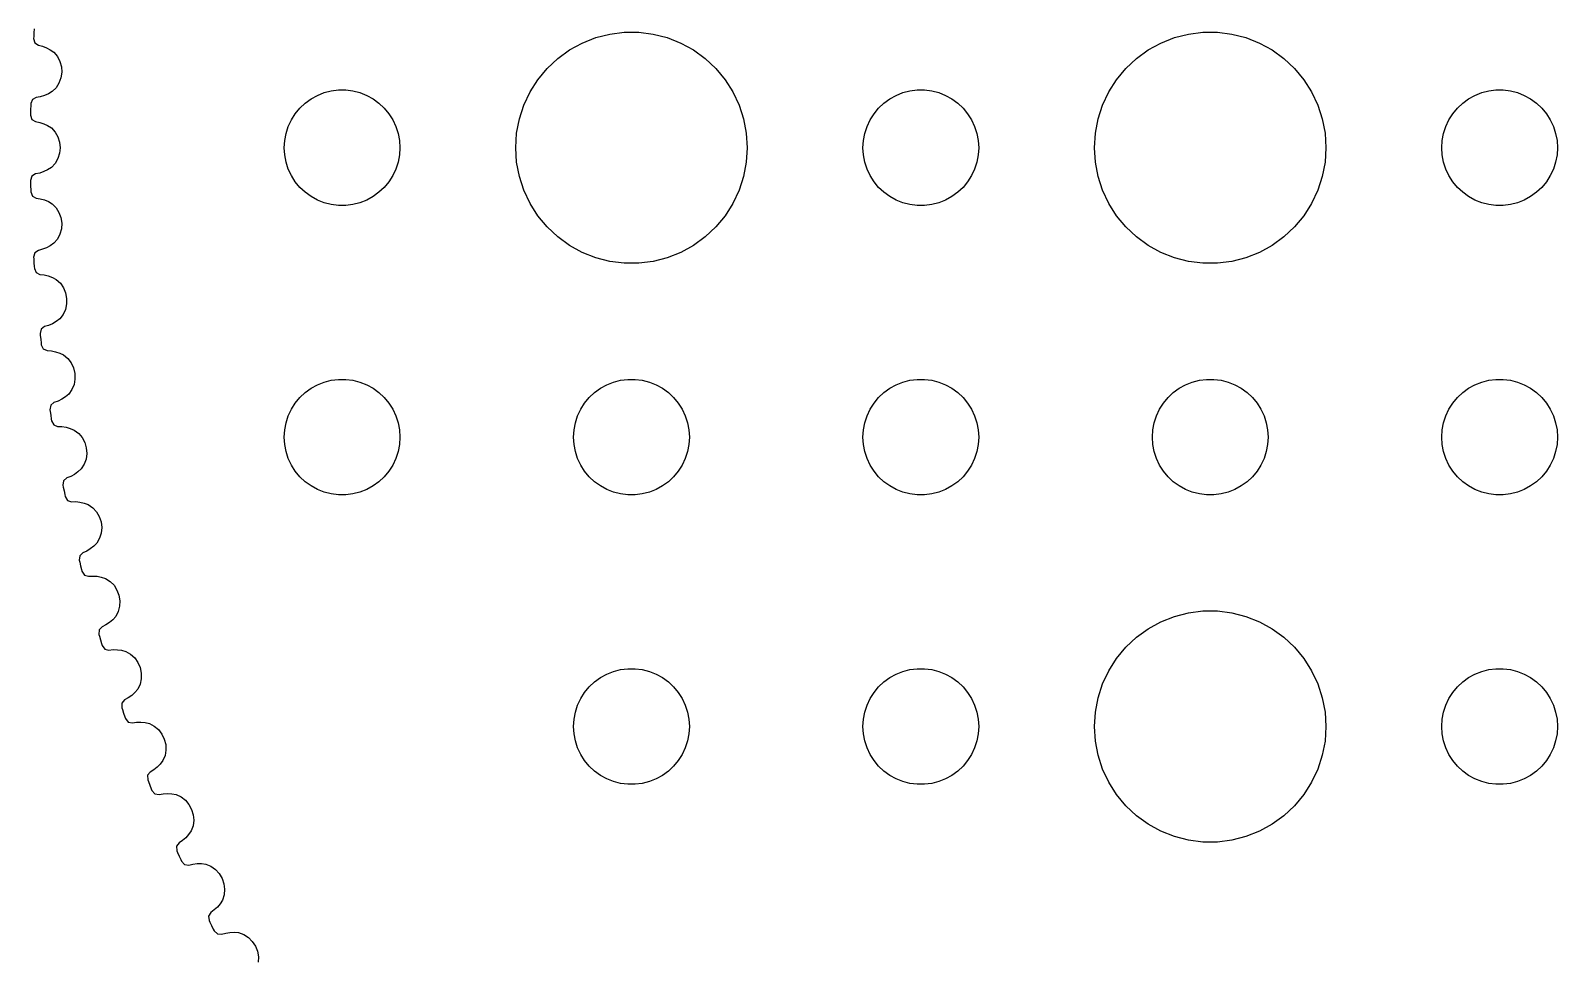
# Model space of a CAD drawing. Header units: metres. Extents: x -45.6 to 45.6, y 64.4 to 155.6.
# Drawn here: x -45.57 to -6, y 89.01 to 113.04 of the extents above; entities that cross this region are included whole.
import ezdxf

# ---------------------------------------------------------------- set-up
doc = ezdxf.new("R2010")
doc.units = ezdxf.units.M

msp = doc.modelspace()

# ---------------------------------------------------------------- linework, layer by layer
for p, q in [((-45.4914, 112.882), (-45.4944, 112.834)), ((-45.4944, 112.834), (-45.4621, 112.72)), ((-45.485, 112.981), (-45.4914, 112.882)), ((-45.4784, 113.08), (-45.485, 112.981)), ((-31.2773, 112.714), (-30.927, 112.853)), ((-30.927, 112.853), (-30.5621, 112.947)), ((-30.5621, 112.947), (-30.1884, 112.994)), ((-30.1884, 112.994), (-29.8116, 112.994)), ((-29.8116, 112.994), (-29.4379, 112.947)), ((-29.4379, 112.947), (-29.0729, 112.853)), ((-29.0729, 112.853), (-28.7227, 112.714)), ((-16.2773, 112.714), (-15.927, 112.853)), ((-15.927, 112.853), (-15.5621, 112.947)), ((-15.5621, 112.947), (-15.1884, 112.994)), ((-15.1884, 112.994), (-14.8116, 112.994)), ((-14.8116, 112.994), (-14.4379, 112.947)), ((-14.4379, 112.947), (-14.0729, 112.853)), ((-14.0729, 112.853), (-13.7227, 112.714)), ((-45.4621, 112.72), (-45.3714, 112.66)), ((-45.3714, 112.66), (-45.2646, 112.633)), ((-45.2646, 112.633), (-45.1616, 112.593)), ((-45.1616, 112.593), (-45.0631, 112.54)), ((-45.0631, 112.54), (-44.9698, 112.476)), ((-44.9698, 112.476), (-44.8773, 112.366)), ((-31.9123, 112.312), (-31.6075, 112.533)), ((-31.6075, 112.533), (-31.2773, 112.714)), ((-28.7227, 112.714), (-28.3925, 112.533)), ((-28.3925, 112.533), (-28.0877, 112.312)), ((-16.9123, 112.312), (-16.6075, 112.533)), ((-16.6075, 112.533), (-16.2773, 112.714)), ((-13.7227, 112.714), (-13.3925, 112.533)), ((-13.3925, 112.533), (-13.0877, 112.312)), ((-44.8773, 112.366), (-44.8125, 112.238)), ((-44.8125, 112.238), (-44.7758, 112.099)), ((-44.7758, 112.099), (-44.7676, 111.955)), ((-32.427, 111.763), (-32.1869, 112.054)), ((-32.1869, 112.054), (-31.9123, 112.312)), ((-28.0877, 112.312), (-27.8131, 112.054)), ((-27.8131, 112.054), (-27.5729, 111.763)), ((-17.427, 111.763), (-17.1869, 112.054)), ((-17.1869, 112.054), (-16.9123, 112.312)), ((-13.0877, 112.312), (-12.8131, 112.054)), ((-12.8131, 112.054), (-12.5729, 111.763)), ((-44.8371, 111.676), (-44.9128, 111.554)), ((-44.7883, 111.811), (-44.8371, 111.676)), ((-44.7676, 111.955), (-44.7883, 111.811)), ((-32.6289, 111.445), (-32.427, 111.763)), ((-27.5729, 111.763), (-27.3711, 111.445)), ((-17.6289, 111.445), (-17.427, 111.763)), ((-12.5729, 111.763), (-12.3711, 111.445)), ((-45.5262, 111.252), (-45.5683, 111.142)), ((-45.4306, 111.305), (-45.5262, 111.252)), ((-45.3218, 111.322), (-45.4306, 111.305)), ((-45.2157, 111.353), (-45.3218, 111.322)), ((-45.113, 111.397), (-45.2157, 111.353)), ((-45.0145, 111.453), (-45.113, 111.397)), ((-44.9128, 111.554), (-45.0145, 111.453)), ((-38.4561, 111.156), (-38.3037, 111.266)), ((-38.3037, 111.266), (-38.1387, 111.357)), ((-38.1387, 111.357), (-37.9635, 111.427)), ((-37.9635, 111.427), (-37.7811, 111.473)), ((-37.7811, 111.473), (-37.5942, 111.497)), ((-37.5942, 111.497), (-37.4058, 111.497)), ((-37.4058, 111.497), (-37.2189, 111.473)), ((-37.2189, 111.473), (-37.0365, 111.427)), ((-37.0365, 111.427), (-36.8613, 111.357)), ((-36.8613, 111.357), (-36.6963, 111.266)), ((-36.6963, 111.266), (-36.5439, 111.156)), ((-32.7893, 111.104), (-32.6289, 111.445)), ((-27.3711, 111.445), (-27.2107, 111.104)), ((-23.4561, 111.156), (-23.3037, 111.266)), ((-23.3037, 111.266), (-23.1387, 111.357)), ((-23.1387, 111.357), (-22.9635, 111.427)), ((-22.9635, 111.427), (-22.7811, 111.473)), ((-22.7811, 111.473), (-22.5942, 111.497)), ((-22.5942, 111.497), (-22.4058, 111.497)), ((-22.4058, 111.497), (-22.2189, 111.473)), ((-22.2189, 111.473), (-22.0365, 111.427)), ((-22.0365, 111.427), (-21.8613, 111.357)), ((-21.8613, 111.357), (-21.6963, 111.266)), ((-21.6963, 111.266), (-21.5439, 111.156)), ((-17.7893, 111.104), (-17.6289, 111.445)), ((-12.3711, 111.445), (-12.2107, 111.104)), ((-8.45613, 111.156), (-8.30373, 111.266)), ((-8.30373, 111.266), (-8.13866, 111.357)), ((-8.13866, 111.357), (-7.96352, 111.427)), ((-7.96352, 111.427), (-7.78107, 111.473)), ((-7.78107, 111.473), (-7.59418, 111.497)), ((-7.59418, 111.497), (-7.40581, 111.497)), ((-7.40581, 111.497), (-7.21892, 111.473)), ((-7.21892, 111.473), (-7.03647, 111.427)), ((-7.03647, 111.427), (-6.86133, 111.357)), ((-6.86133, 111.357), (-6.69626, 111.266)), ((-6.69626, 111.266), (-6.54385, 111.156)), ((-45.5738, 110.895), (-45.5747, 110.847)), ((-45.5747, 110.847), (-45.5375, 110.735)), ((-45.5718, 110.994), (-45.5738, 110.895)), ((-45.5695, 111.094), (-45.5718, 110.994)), ((-45.5683, 111.142), (-45.5695, 111.094)), ((-38.8145, 110.723), (-38.7135, 110.882)), ((-38.7135, 110.882), (-38.5934, 111.027)), ((-38.5934, 111.027), (-38.4561, 111.156)), ((-36.5439, 111.156), (-36.4065, 111.027)), ((-36.4065, 111.027), (-36.2865, 110.882)), ((-36.2865, 110.882), (-36.1855, 110.723)), ((-32.9057, 110.746), (-32.7893, 111.104)), ((-27.2107, 111.104), (-27.0942, 110.746)), ((-23.8145, 110.723), (-23.7135, 110.882)), ((-23.7135, 110.882), (-23.5934, 111.027)), ((-23.5934, 111.027), (-23.4561, 111.156)), ((-21.5439, 111.156), (-21.4065, 111.027)), ((-21.4065, 111.027), (-21.2865, 110.882)), ((-21.2865, 110.882), (-21.1855, 110.723)), ((-17.9057, 110.746), (-17.7893, 111.104)), ((-12.2107, 111.104), (-12.0942, 110.746)), ((-8.81445, 110.723), (-8.71352, 110.882)), ((-8.71352, 110.882), (-8.59344, 111.027)), ((-8.59344, 111.027), (-8.45613, 111.156)), ((-6.54385, 111.156), (-6.40654, 111.027)), ((-6.40654, 111.027), (-6.28647, 110.882)), ((-6.28647, 110.882), (-6.18553, 110.723)), ((-45.5375, 110.735), (-45.4442, 110.678)), ((-45.4442, 110.678), (-45.3363, 110.656)), ((-45.3363, 110.656), (-45.2317, 110.621)), ((-45.2317, 110.621), (-45.131, 110.572)), ((-45.131, 110.572), (-45.035, 110.512)), ((-45.035, 110.512), (-44.9378, 110.406)), ((-38.9529, 110.373), (-38.8947, 110.552)), ((-38.8947, 110.552), (-38.8145, 110.723)), ((-36.1855, 110.723), (-36.1053, 110.552)), ((-36.1053, 110.552), (-36.0471, 110.373)), ((-32.9763, 110.376), (-32.9057, 110.746)), ((-27.0942, 110.746), (-27.0237, 110.376)), ((-23.9529, 110.373), (-23.8947, 110.552)), ((-23.8947, 110.552), (-23.8145, 110.723)), ((-21.1855, 110.723), (-21.1053, 110.552)), ((-21.1053, 110.552), (-21.0471, 110.373)), ((-17.9763, 110.376), (-17.9057, 110.746)), ((-12.0942, 110.746), (-12.0237, 110.376)), ((-8.95287, 110.373), (-8.89465, 110.552)), ((-8.89465, 110.552), (-8.81445, 110.723)), ((-6.18553, 110.723), (-6.10533, 110.552)), ((-6.10533, 110.552), (-6.04712, 110.373)), ((-44.9378, 110.406), (-44.8675, 110.282)), ((-44.8675, 110.282), (-44.8247, 110.144)), ((-44.8247, 110.144), (-44.8103, 110)), ((-39, 110), (-38.9882, 110.188)), ((-38.9882, 110.188), (-38.9529, 110.373)), ((-36.0471, 110.373), (-36.0118, 110.188)), ((-36.0118, 110.188), (-36, 110)), ((-33, 110), (-32.9763, 110.376)), ((-27.0237, 110.376), (-27, 110)), ((-24, 110), (-23.9882, 110.188)), ((-23.9882, 110.188), (-23.9529, 110.373)), ((-21.0471, 110.373), (-21.0118, 110.188)), ((-21.0118, 110.188), (-21, 110)), ((-18, 110), (-17.9763, 110.376)), ((-12.0237, 110.376), (-12, 110)), ((-9, 110), (-8.98816, 110.188)), ((-8.98816, 110.188), (-8.95287, 110.373)), ((-6.04712, 110.373), (-6.01183, 110.188)), ((-6.01183, 110.188), (-6, 110)), ((-44.8675, 109.718), (-44.9378, 109.594)), ((-44.8247, 109.856), (-44.8675, 109.718)), ((-44.8103, 110), (-44.8247, 109.856)), ((-38.9882, 109.812), (-39, 110)), ((-38.9529, 109.627), (-38.9882, 109.812)), ((-38.8947, 109.448), (-38.9529, 109.627)), ((-36.0471, 109.627), (-36.1053, 109.448)), ((-36.0118, 109.812), (-36.0471, 109.627)), ((-36, 110), (-36.0118, 109.812)), ((-32.9763, 109.624), (-33, 110)), ((-32.9057, 109.254), (-32.9763, 109.624)), ((-27.0237, 109.624), (-27.0942, 109.254)), ((-27, 110), (-27.0237, 109.624)), ((-23.9882, 109.812), (-24, 110)), ((-23.9529, 109.627), (-23.9882, 109.812)), ((-23.8947, 109.448), (-23.9529, 109.627)), ((-21.0471, 109.627), (-21.1053, 109.448)), ((-21.0118, 109.812), (-21.0471, 109.627)), ((-21, 110), (-21.0118, 109.812)), ((-17.9763, 109.624), (-18, 110)), ((-17.9057, 109.254), (-17.9763, 109.624)), ((-12.0237, 109.624), (-12.0942, 109.254)), ((-12, 110), (-12.0237, 109.624)), ((-8.98816, 109.812), (-9, 110)), ((-8.95287, 109.627), (-8.98816, 109.812)), ((-8.89465, 109.448), (-8.95287, 109.627)), ((-6.04712, 109.627), (-6.10533, 109.448)), ((-6.01183, 109.812), (-6.04712, 109.627)), ((-6, 110), (-6.01183, 109.812)), ((-45.5375, 109.265), (-45.5747, 109.153)), ((-45.4442, 109.322), (-45.5375, 109.265)), ((-45.3363, 109.344), (-45.4442, 109.322)), ((-45.2317, 109.38), (-45.3363, 109.344)), ((-45.131, 109.428), (-45.2317, 109.38)), ((-45.035, 109.488), (-45.131, 109.428)), ((-44.9378, 109.594), (-45.035, 109.488)), ((-38.8145, 109.277), (-38.8947, 109.448)), ((-38.7135, 109.118), (-38.8145, 109.277)), ((-36.1855, 109.277), (-36.2865, 109.118)), ((-36.1053, 109.448), (-36.1855, 109.277)), ((-32.7893, 108.896), (-32.9057, 109.254)), ((-27.0942, 109.254), (-27.2107, 108.896)), ((-23.8145, 109.277), (-23.8947, 109.448)), ((-23.7135, 109.118), (-23.8145, 109.277)), ((-21.1855, 109.277), (-21.2865, 109.118)), ((-21.1053, 109.448), (-21.1855, 109.277)), ((-17.7893, 108.896), (-17.9057, 109.254)), ((-12.0942, 109.254), (-12.2107, 108.896)), ((-8.81445, 109.277), (-8.89465, 109.448)), ((-8.71352, 109.118), (-8.81445, 109.277)), ((-6.18553, 109.277), (-6.28647, 109.118)), ((-6.10533, 109.448), (-6.18553, 109.277)), ((-45.5747, 109.153), (-45.5738, 109.105)), ((-45.5738, 109.105), (-45.5718, 109.006)), ((-45.5718, 109.006), (-45.5695, 108.906)), ((-45.5695, 108.906), (-45.5683, 108.858)), ((-45.5683, 108.858), (-45.5262, 108.748)), ((-38.5934, 108.973), (-38.7135, 109.118)), ((-38.4561, 108.844), (-38.5934, 108.973)), ((-38.3037, 108.734), (-38.4561, 108.844)), ((-36.5439, 108.844), (-36.6963, 108.734)), ((-36.4065, 108.973), (-36.5439, 108.844)), ((-36.2865, 109.118), (-36.4065, 108.973)), ((-32.6289, 108.555), (-32.7893, 108.896)), ((-27.2107, 108.896), (-27.3711, 108.555)), ((-23.5934, 108.973), (-23.7135, 109.118)), ((-23.4561, 108.844), (-23.5934, 108.973)), ((-23.3037, 108.734), (-23.4561, 108.844)), ((-21.5439, 108.844), (-21.6963, 108.734)), ((-21.4065, 108.973), (-21.5439, 108.844)), ((-21.2865, 109.118), (-21.4065, 108.973)), ((-17.6289, 108.555), (-17.7893, 108.896)), ((-12.2107, 108.896), (-12.3711, 108.555)), ((-8.59344, 108.973), (-8.71352, 109.118)), ((-8.45613, 108.844), (-8.59344, 108.973)), ((-8.30373, 108.734), (-8.45613, 108.844)), ((-6.54385, 108.844), (-6.69626, 108.734)), ((-6.40654, 108.973), (-6.54385, 108.844)), ((-6.28647, 109.118), (-6.40654, 108.973)), ((-45.5262, 108.748), (-45.4306, 108.695)), ((-45.4306, 108.695), (-45.3218, 108.678)), ((-45.3218, 108.678), (-45.2157, 108.647)), ((-45.2157, 108.647), (-45.113, 108.603)), ((-45.113, 108.603), (-45.0145, 108.547)), ((-45.0145, 108.547), (-44.9128, 108.446)), ((-44.9128, 108.446), (-44.8371, 108.324)), ((-38.1387, 108.643), (-38.3037, 108.734)), ((-37.9635, 108.573), (-38.1387, 108.643)), ((-37.7811, 108.527), (-37.9635, 108.573)), ((-37.5942, 108.503), (-37.7811, 108.527)), ((-37.4058, 108.503), (-37.5942, 108.503)), ((-37.2189, 108.527), (-37.4058, 108.503)), ((-37.0365, 108.573), (-37.2189, 108.527)), ((-36.8613, 108.643), (-37.0365, 108.573)), ((-36.6963, 108.734), (-36.8613, 108.643)), ((-32.427, 108.237), (-32.6289, 108.555)), ((-27.3711, 108.555), (-27.5729, 108.237)), ((-23.1387, 108.643), (-23.3037, 108.734)), ((-22.9635, 108.573), (-23.1387, 108.643)), ((-22.7811, 108.527), (-22.9635, 108.573)), ((-22.5942, 108.503), (-22.7811, 108.527)), ((-22.4058, 108.503), (-22.5942, 108.503)), ((-22.2189, 108.527), (-22.4058, 108.503)), ((-22.0365, 108.573), (-22.2189, 108.527)), ((-21.8613, 108.643), (-22.0365, 108.573)), ((-21.6963, 108.734), (-21.8613, 108.643)), ((-17.427, 108.237), (-17.6289, 108.555)), ((-12.3711, 108.555), (-12.5729, 108.237)), ((-8.13866, 108.643), (-8.30373, 108.734)), ((-7.96352, 108.573), (-8.13866, 108.643)), ((-7.78107, 108.527), (-7.96352, 108.573)), ((-7.59418, 108.503), (-7.78107, 108.527)), ((-7.40581, 108.503), (-7.59418, 108.503)), ((-7.21892, 108.527), (-7.40581, 108.503)), ((-7.03647, 108.573), (-7.21892, 108.527)), ((-6.86133, 108.643), (-7.03647, 108.573)), ((-6.69626, 108.734), (-6.86133, 108.643)), ((-44.8371, 108.324), (-44.7883, 108.189)), ((-44.7883, 108.189), (-44.7676, 108.045)), ((-44.7676, 108.045), (-44.7758, 107.901)), ((-32.1869, 107.946), (-32.427, 108.237)), ((-27.5729, 108.237), (-27.8131, 107.946)), ((-17.1869, 107.946), (-17.427, 108.237)), ((-12.5729, 108.237), (-12.8131, 107.946)), ((-44.8125, 107.762), (-44.8773, 107.634)), ((-44.7758, 107.901), (-44.8125, 107.762)), ((-31.9123, 107.688), (-32.1869, 107.946)), ((-31.6075, 107.467), (-31.9123, 107.688)), ((-28.0877, 107.688), (-28.3925, 107.467)), ((-27.8131, 107.946), (-28.0877, 107.688)), ((-16.9123, 107.688), (-17.1869, 107.946)), ((-16.6075, 107.467), (-16.9123, 107.688)), ((-13.0877, 107.688), (-13.3925, 107.467)), ((-12.8131, 107.946), (-13.0877, 107.688)), ((-45.4621, 107.28), (-45.4944, 107.166)), ((-45.3714, 107.34), (-45.4621, 107.28)), ((-45.2646, 107.367), (-45.3714, 107.34)), ((-45.1616, 107.407), (-45.2646, 107.367)), ((-45.0631, 107.46), (-45.1616, 107.407)), ((-44.9698, 107.524), (-45.0631, 107.46)), ((-44.8773, 107.634), (-44.9698, 107.524)), ((-31.2773, 107.286), (-31.6075, 107.467)), ((-30.927, 107.147), (-31.2773, 107.286)), ((-28.7227, 107.286), (-29.0729, 107.147)), ((-28.3925, 107.467), (-28.7227, 107.286)), ((-16.2773, 107.286), (-16.6075, 107.467)), ((-15.927, 107.147), (-16.2773, 107.286)), ((-13.7227, 107.286), (-14.0729, 107.147)), ((-13.3925, 107.467), (-13.7227, 107.286)), ((-45.4944, 107.166), (-45.4914, 107.118)), ((-45.4914, 107.118), (-45.485, 107.019)), ((-45.485, 107.019), (-45.4784, 106.92)), ((-45.4784, 106.92), (-45.4751, 106.872)), ((-45.4751, 106.872), (-45.4283, 106.763)), ((-30.5621, 107.053), (-30.927, 107.147)), ((-30.1884, 107.006), (-30.5621, 107.053)), ((-29.8116, 107.006), (-30.1884, 107.006)), ((-29.4379, 107.053), (-29.8116, 107.006)), ((-29.0729, 107.147), (-29.4379, 107.053)), ((-15.5621, 107.053), (-15.927, 107.147)), ((-15.1884, 107.006), (-15.5621, 107.053)), ((-14.8116, 107.006), (-15.1884, 107.006)), ((-14.4379, 107.053), (-14.8116, 107.006)), ((-14.0729, 107.147), (-14.4379, 107.053)), ((-45.4283, 106.763), (-45.3304, 106.715)), ((-45.3304, 106.715), (-45.221, 106.702)), ((-45.221, 106.702), (-45.1136, 106.676)), ((-45.1136, 106.676), (-45.0091, 106.637)), ((-45.0091, 106.637), (-44.9082, 106.585)), ((-44.9082, 106.585), (-44.8022, 106.488)), ((-44.8022, 106.488), (-44.7213, 106.37)), ((-44.7213, 106.37), (-44.6667, 106.237)), ((-44.6667, 106.237), (-44.6398, 106.095)), ((-44.6398, 106.095), (-44.6416, 105.95)), ((-44.7314, 105.679), (-44.819, 105.565)), ((-44.6722, 105.809), (-44.7314, 105.679)), ((-44.6416, 105.95), (-44.6722, 105.809)), ((-45.3002, 105.299), (-45.3275, 105.184)), ((-45.2122, 105.363), (-45.3002, 105.299)), ((-45.1066, 105.395), (-45.2122, 105.363)), ((-45.0055, 105.44), (-45.1066, 105.395)), ((-44.9094, 105.497), (-45.0055, 105.44)), ((-44.819, 105.565), (-44.9094, 105.497)), ((-45.3275, 105.184), (-45.3224, 105.136)), ((-45.3224, 105.136), (-45.3117, 105.038)), ((-45.3117, 105.038), (-45.3008, 104.939)), ((-45.3008, 104.939), (-45.2954, 104.891)), ((-45.2954, 104.891), (-45.2439, 104.785)), ((-45.2439, 104.785), (-45.144, 104.741)), ((-45.144, 104.741), (-45.0341, 104.733)), ((-45.0341, 104.733), (-44.9257, 104.711)), ((-44.9257, 104.711), (-44.8196, 104.677)), ((-44.8196, 104.677), (-44.7166, 104.629)), ((-44.7166, 104.629), (-44.6064, 104.537)), ((-44.6064, 104.537), (-44.5204, 104.423)), ((-44.5204, 104.423), (-44.4601, 104.292)), ((-44.4601, 104.292), (-44.4269, 104.151)), ((-44.4269, 104.151), (-44.4224, 104.006)), ((-44.5004, 103.732), (-44.5829, 103.614)), ((-44.4469, 103.864), (-44.5004, 103.732)), ((-44.4224, 104.006), (-44.4469, 103.864)), ((-38.4561, 103.656), (-38.3037, 103.766)), ((-38.3037, 103.766), (-38.1387, 103.857)), ((-38.1387, 103.857), (-37.9635, 103.927)), ((-37.9635, 103.927), (-37.7811, 103.973)), ((-37.7811, 103.973), (-37.5942, 103.997)), ((-37.5942, 103.997), (-37.4058, 103.997)), ((-37.4058, 103.997), (-37.2189, 103.973)), ((-37.2189, 103.973), (-37.0365, 103.927)), ((-37.0365, 103.927), (-36.8613, 103.857)), ((-36.8613, 103.857), (-36.6963, 103.766)), ((-36.6963, 103.766), (-36.5439, 103.656)), ((-30.9561, 103.656), (-30.8037, 103.766)), ((-30.8037, 103.766), (-30.6387, 103.857)), ((-30.6387, 103.857), (-30.4635, 103.927)), ((-30.4635, 103.927), (-30.2811, 103.973)), ((-30.2811, 103.973), (-30.0942, 103.997)), ((-30.0942, 103.997), (-29.9058, 103.997)), ((-29.9058, 103.997), (-29.7189, 103.973)), ((-29.7189, 103.973), (-29.5365, 103.927)), ((-29.5365, 103.927), (-29.3613, 103.857)), ((-29.3613, 103.857), (-29.1963, 103.766)), ((-29.1963, 103.766), (-29.0439, 103.656)), ((-23.4561, 103.656), (-23.3037, 103.766)), ((-23.3037, 103.766), (-23.1387, 103.857)), ((-23.1387, 103.857), (-22.9635, 103.927)), ((-22.9635, 103.927), (-22.7811, 103.973)), ((-22.7811, 103.973), (-22.5942, 103.997)), ((-22.5942, 103.997), (-22.4058, 103.997)), ((-22.4058, 103.997), (-22.2189, 103.973)), ((-22.2189, 103.973), (-22.0365, 103.927)), ((-22.0365, 103.927), (-21.8613, 103.857)), ((-21.8613, 103.857), (-21.6963, 103.766)), ((-21.6963, 103.766), (-21.5439, 103.656)), ((-15.9561, 103.656), (-15.8037, 103.766)), ((-15.8037, 103.766), (-15.6387, 103.857)), ((-15.6387, 103.857), (-15.4635, 103.927)), ((-15.4635, 103.927), (-15.2811, 103.973)), ((-15.2811, 103.973), (-15.0942, 103.997)), ((-15.0942, 103.997), (-14.9058, 103.997)), ((-14.9058, 103.997), (-14.7189, 103.973)), ((-14.7189, 103.973), (-14.5365, 103.927)), ((-14.5365, 103.927), (-14.3613, 103.857)), ((-14.3613, 103.857), (-14.1963, 103.766)), ((-14.1963, 103.766), (-14.0439, 103.656)), ((-8.45613, 103.656), (-8.30373, 103.766)), ((-8.30373, 103.766), (-8.13866, 103.857)), ((-8.13866, 103.857), (-7.96352, 103.927)), ((-7.96352, 103.927), (-7.78107, 103.973)), ((-7.78107, 103.973), (-7.59418, 103.997)), ((-7.59418, 103.997), (-7.40581, 103.997)), ((-7.40581, 103.997), (-7.21892, 103.973)), ((-7.21892, 103.973), (-7.03647, 103.927)), ((-7.03647, 103.927), (-6.86133, 103.857)), ((-6.86133, 103.857), (-6.69626, 103.766)), ((-6.69626, 103.766), (-6.54385, 103.656)), ((-45.0521, 103.328), (-45.0742, 103.211)), ((-44.9669, 103.396), (-45.0521, 103.328)), ((-44.8628, 103.432), (-44.9669, 103.396)), ((-44.7637, 103.481), (-44.8628, 103.432)), ((-44.6702, 103.542), (-44.7637, 103.481)), ((-44.5829, 103.614), (-44.6702, 103.542)), ((-38.8145, 103.223), (-38.7135, 103.382)), ((-38.7135, 103.382), (-38.5934, 103.527)), ((-38.5934, 103.527), (-38.4561, 103.656)), ((-36.5439, 103.656), (-36.4065, 103.527)), ((-36.4065, 103.527), (-36.2865, 103.382)), ((-36.2865, 103.382), (-36.1855, 103.223)), ((-31.3145, 103.223), (-31.2135, 103.382)), ((-31.2135, 103.382), (-31.0934, 103.527)), ((-31.0934, 103.527), (-30.9561, 103.656)), ((-29.0439, 103.656), (-28.9065, 103.527)), ((-28.9065, 103.527), (-28.7865, 103.382)), ((-28.7865, 103.382), (-28.6855, 103.223)), ((-23.8145, 103.223), (-23.7135, 103.382)), ((-23.7135, 103.382), (-23.5934, 103.527)), ((-23.5934, 103.527), (-23.4561, 103.656)), ((-21.5439, 103.656), (-21.4065, 103.527)), ((-21.4065, 103.527), (-21.2865, 103.382)), ((-21.2865, 103.382), (-21.1855, 103.223)), ((-16.3145, 103.223), (-16.2135, 103.382)), ((-16.2135, 103.382), (-16.0934, 103.527)), ((-16.0934, 103.527), (-15.9561, 103.656)), ((-14.0439, 103.656), (-13.9065, 103.527)), ((-13.9065, 103.527), (-13.7865, 103.382)), ((-13.7865, 103.382), (-13.6855, 103.223)), ((-8.81445, 103.223), (-8.71352, 103.382)), ((-8.71352, 103.382), (-8.59344, 103.527)), ((-8.59344, 103.527), (-8.45613, 103.656)), ((-6.54385, 103.656), (-6.40654, 103.527)), ((-6.40654, 103.527), (-6.28647, 103.382)), ((-6.28647, 103.382), (-6.18553, 103.223)), ((-45.0742, 103.211), (-45.0671, 103.164)), ((-45.0671, 103.164), (-45.0521, 103.066)), ((-45.0521, 103.066), (-45.0369, 102.968)), ((-45.0369, 102.968), (-45.0294, 102.92)), ((-45.0294, 102.92), (-44.9733, 102.816)), ((-38.9529, 102.873), (-38.8947, 103.052)), ((-38.8947, 103.052), (-38.8145, 103.223)), ((-36.1855, 103.223), (-36.1053, 103.052)), ((-36.1053, 103.052), (-36.0471, 102.873)), ((-31.4529, 102.873), (-31.3947, 103.052)), ((-31.3947, 103.052), (-31.3145, 103.223)), ((-28.6855, 103.223), (-28.6053, 103.052)), ((-28.6053, 103.052), (-28.5471, 102.873)), ((-23.9529, 102.873), (-23.8947, 103.052)), ((-23.8947, 103.052), (-23.8145, 103.223)), ((-21.1855, 103.223), (-21.1053, 103.052)), ((-21.1053, 103.052), (-21.0471, 102.873)), ((-16.4529, 102.873), (-16.3947, 103.052)), ((-16.3947, 103.052), (-16.3145, 103.223)), ((-13.6855, 103.223), (-13.6053, 103.052)), ((-13.6053, 103.052), (-13.5471, 102.873)), ((-8.95287, 102.873), (-8.89465, 103.052)), ((-8.89465, 103.052), (-8.81445, 103.223)), ((-6.18553, 103.223), (-6.10533, 103.052)), ((-6.10533, 103.052), (-6.04712, 102.873)), ((-44.9733, 102.816), (-44.8716, 102.777)), ((-44.8716, 102.777), (-44.7615, 102.774)), ((-44.7615, 102.774), (-44.6523, 102.757)), ((-44.6523, 102.757), (-44.5447, 102.727)), ((-44.5447, 102.727), (-44.4397, 102.684)), ((-44.4397, 102.684), (-44.3257, 102.597)), ((-44.3257, 102.597), (-44.2347, 102.486)), ((-39, 102.5), (-38.9882, 102.688)), ((-38.9882, 102.312), (-39, 102.5)), ((-38.9882, 102.688), (-38.9529, 102.873)), ((-36.0471, 102.873), (-36.0118, 102.688)), ((-36.0118, 102.688), (-36, 102.5)), ((-36, 102.5), (-36.0118, 102.312)), ((-31.5, 102.5), (-31.4882, 102.688)), ((-31.4882, 102.312), (-31.5, 102.5)), ((-31.4882, 102.688), (-31.4529, 102.873)), ((-28.5471, 102.873), (-28.5118, 102.688)), ((-28.5118, 102.688), (-28.5, 102.5)), ((-28.5, 102.5), (-28.5118, 102.312)), ((-24, 102.5), (-23.9882, 102.688)), ((-23.9882, 102.312), (-24, 102.5)), ((-23.9882, 102.688), (-23.9529, 102.873)), ((-21.0471, 102.873), (-21.0118, 102.688)), ((-21.0118, 102.688), (-21, 102.5)), ((-21, 102.5), (-21.0118, 102.312)), ((-16.5, 102.5), (-16.4882, 102.688)), ((-16.4882, 102.312), (-16.5, 102.5)), ((-16.4882, 102.688), (-16.4529, 102.873)), ((-13.5471, 102.873), (-13.5118, 102.688)), ((-13.5118, 102.688), (-13.5, 102.5)), ((-13.5, 102.5), (-13.5118, 102.312)), ((-9, 102.5), (-8.98816, 102.688)), ((-8.98816, 102.312), (-9, 102.5)), ((-8.98816, 102.688), (-8.95287, 102.873)), ((-6.04712, 102.873), (-6.01183, 102.688)), ((-6.01183, 102.688), (-6, 102.5)), ((-6, 102.5), (-6.01183, 102.312)), ((-44.2347, 102.486), (-44.1688, 102.358)), ((-44.1688, 102.358), (-44.1295, 102.219)), ((-44.1295, 102.219), (-44.1187, 102.074)), ((-38.9529, 102.127), (-38.9882, 102.312)), ((-38.8947, 101.948), (-38.9529, 102.127)), ((-36.0471, 102.127), (-36.1053, 101.948)), ((-36.0118, 102.312), (-36.0471, 102.127)), ((-31.4529, 102.127), (-31.4882, 102.312)), ((-31.3947, 101.948), (-31.4529, 102.127)), ((-28.5471, 102.127), (-28.6053, 101.948)), ((-28.5118, 102.312), (-28.5471, 102.127)), ((-23.9529, 102.127), (-23.9882, 102.312)), ((-23.8947, 101.948), (-23.9529, 102.127)), ((-21.0471, 102.127), (-21.1053, 101.948)), ((-21.0118, 102.312), (-21.0471, 102.127)), ((-16.4529, 102.127), (-16.4882, 102.312)), ((-16.3947, 101.948), (-16.4529, 102.127)), ((-13.5471, 102.127), (-13.6053, 101.948)), ((-13.5118, 102.312), (-13.5471, 102.127)), ((-8.95287, 102.127), (-8.98816, 102.312)), ((-8.89465, 101.948), (-8.95287, 102.127)), ((-6.04712, 102.127), (-6.10533, 101.948)), ((-6.01183, 102.312), (-6.04712, 102.127)), ((-44.1846, 101.797), (-44.2619, 101.676)), ((-44.1369, 101.931), (-44.1846, 101.797)), ((-44.1187, 102.074), (-44.1369, 101.931)), ((-38.8145, 101.777), (-38.8947, 101.948)), ((-38.7135, 101.618), (-38.8145, 101.777)), ((-36.1855, 101.777), (-36.2865, 101.618)), ((-36.1053, 101.948), (-36.1855, 101.777)), ((-31.3145, 101.777), (-31.3947, 101.948)), ((-31.2135, 101.618), (-31.3145, 101.777)), ((-28.6855, 101.777), (-28.7865, 101.618)), ((-28.6053, 101.948), (-28.6855, 101.777)), ((-23.8145, 101.777), (-23.8947, 101.948)), ((-23.7135, 101.618), (-23.8145, 101.777)), ((-21.1855, 101.777), (-21.2865, 101.618)), ((-21.1053, 101.948), (-21.1855, 101.777)), ((-16.3145, 101.777), (-16.3947, 101.948)), ((-16.2135, 101.618), (-16.3145, 101.777)), ((-13.6855, 101.777), (-13.7865, 101.618)), ((-13.6053, 101.948), (-13.6855, 101.777)), ((-8.81445, 101.777), (-8.89465, 101.948)), ((-8.71352, 101.618), (-8.81445, 101.777)), ((-6.18553, 101.777), (-6.28647, 101.618)), ((-6.10533, 101.948), (-6.18553, 101.777)), ((-44.7182, 101.369), (-44.7352, 101.252)), ((-44.636, 101.441), (-44.7182, 101.369)), ((-44.5337, 101.481), (-44.636, 101.441)), ((-44.4368, 101.535), (-44.5337, 101.481)), ((-44.346, 101.6), (-44.4368, 101.535)), ((-44.2619, 101.676), (-44.346, 101.6)), ((-38.5934, 101.473), (-38.7135, 101.618)), ((-38.4561, 101.344), (-38.5934, 101.473)), ((-38.3037, 101.234), (-38.4561, 101.344)), ((-36.5439, 101.344), (-36.6963, 101.234)), ((-36.4065, 101.473), (-36.5439, 101.344)), ((-36.2865, 101.618), (-36.4065, 101.473)), ((-31.0934, 101.473), (-31.2135, 101.618)), ((-30.9561, 101.344), (-31.0934, 101.473)), ((-30.8037, 101.234), (-30.9561, 101.344)), ((-29.0439, 101.344), (-29.1963, 101.234)), ((-28.9065, 101.473), (-29.0439, 101.344)), ((-28.7865, 101.618), (-28.9065, 101.473)), ((-23.5934, 101.473), (-23.7135, 101.618)), ((-23.4561, 101.344), (-23.5934, 101.473)), ((-23.3037, 101.234), (-23.4561, 101.344)), ((-21.5439, 101.344), (-21.6963, 101.234)), ((-21.4065, 101.473), (-21.5439, 101.344)), ((-21.2865, 101.618), (-21.4065, 101.473)), ((-16.0934, 101.473), (-16.2135, 101.618)), ((-15.9561, 101.344), (-16.0934, 101.473)), ((-15.8037, 101.234), (-15.9561, 101.344)), ((-14.0439, 101.344), (-14.1963, 101.234)), ((-13.9065, 101.473), (-14.0439, 101.344)), ((-13.7865, 101.618), (-13.9065, 101.473)), ((-8.59344, 101.473), (-8.71352, 101.618)), ((-8.45613, 101.344), (-8.59344, 101.473)), ((-8.30373, 101.234), (-8.45613, 101.344)), ((-6.54385, 101.344), (-6.69626, 101.234)), ((-6.40654, 101.473), (-6.54385, 101.344)), ((-6.28647, 101.618), (-6.40654, 101.473)), ((-44.7352, 101.252), (-44.7261, 101.205)), ((-44.7261, 101.205), (-44.7068, 101.107)), ((-44.7068, 101.107), (-44.6873, 101.01)), ((-44.6873, 101.01), (-44.6778, 100.963)), ((-44.6778, 100.963), (-44.6171, 100.861)), ((-38.1387, 101.143), (-38.3037, 101.234)), ((-37.9635, 101.073), (-38.1387, 101.143)), ((-37.7811, 101.027), (-37.9635, 101.073)), ((-37.5942, 101.003), (-37.7811, 101.027)), ((-37.4058, 101.003), (-37.5942, 101.003)), ((-37.2189, 101.027), (-37.4058, 101.003)), ((-37.0365, 101.073), (-37.2189, 101.027)), ((-36.8613, 101.143), (-37.0365, 101.073)), ((-36.6963, 101.234), (-36.8613, 101.143)), ((-30.6387, 101.143), (-30.8037, 101.234)), ((-30.4635, 101.073), (-30.6387, 101.143)), ((-30.2811, 101.027), (-30.4635, 101.073)), ((-30.0942, 101.003), (-30.2811, 101.027)), ((-29.9058, 101.003), (-30.0942, 101.003)), ((-29.7189, 101.027), (-29.9058, 101.003)), ((-29.5365, 101.073), (-29.7189, 101.027)), ((-29.3613, 101.143), (-29.5365, 101.073)), ((-29.1963, 101.234), (-29.3613, 101.143)), ((-23.1387, 101.143), (-23.3037, 101.234)), ((-22.9635, 101.073), (-23.1387, 101.143)), ((-22.7811, 101.027), (-22.9635, 101.073)), ((-22.5942, 101.003), (-22.7811, 101.027)), ((-22.4058, 101.003), (-22.5942, 101.003)), ((-22.2189, 101.027), (-22.4058, 101.003)), ((-22.0365, 101.073), (-22.2189, 101.027)), ((-21.8613, 101.143), (-22.0365, 101.073)), ((-21.6963, 101.234), (-21.8613, 101.143)), ((-15.6387, 101.143), (-15.8037, 101.234)), ((-15.4635, 101.073), (-15.6387, 101.143)), ((-15.2811, 101.027), (-15.4635, 101.073)), ((-15.0942, 101.003), (-15.2811, 101.027)), ((-14.9058, 101.003), (-15.0942, 101.003)), ((-14.7189, 101.027), (-14.9058, 101.003)), ((-14.5365, 101.073), (-14.7189, 101.027)), ((-14.3613, 101.143), (-14.5365, 101.073)), ((-14.1963, 101.234), (-14.3613, 101.143)), ((-8.13866, 101.143), (-8.30373, 101.234)), ((-7.96352, 101.073), (-8.13866, 101.143)), ((-7.78107, 101.027), (-7.96352, 101.073)), ((-7.59418, 101.003), (-7.78107, 101.027)), ((-7.40581, 101.003), (-7.59418, 101.003)), ((-7.21892, 101.027), (-7.40581, 101.003)), ((-7.03647, 101.073), (-7.21892, 101.027)), ((-6.86133, 101.143), (-7.03647, 101.073)), ((-6.69626, 101.234), (-6.86133, 101.143)), ((-44.6171, 100.861), (-44.5138, 100.826)), ((-44.5138, 100.826), (-44.4037, 100.828)), ((-44.4037, 100.828), (-44.2938, 100.816)), ((-44.2938, 100.816), (-44.1851, 100.791)), ((-44.1851, 100.791), (-44.0783, 100.753)), ((-44.0783, 100.753), (-43.9605, 100.67)), ((-43.9605, 100.67), (-43.8649, 100.564)), ((-43.8649, 100.564), (-43.7934, 100.439)), ((-43.7934, 100.439), (-43.7481, 100.301)), ((-43.7481, 100.301), (-43.731, 100.157)), ((-43.731, 100.157), (-43.743, 100.014)), ((-43.8567, 99.7528), (-43.9374, 99.6732)), ((-43.7847, 99.8771), (-43.8567, 99.7528)), ((-43.743, 100.014), (-43.7847, 99.8771)), ((-44.2991, 99.4267), (-44.3111, 99.3088)), ((-44.2202, 99.5018), (-44.2991, 99.4267)), ((-44.1197, 99.547), (-44.2202, 99.5018)), ((-44.0252, 99.6044), (-44.1197, 99.547)), ((-43.9374, 99.6732), (-44.0252, 99.6044)), ((-44.3111, 99.3088), (-44.2999, 99.2623)), ((-44.2999, 99.2623), (-44.2763, 99.1657)), ((-44.2763, 99.1657), (-44.2526, 99.0691)), ((-44.2526, 99.0691), (-44.241, 99.0226)), ((-44.241, 99.0226), (-44.176, 98.9237)), ((-44.176, 98.9237), (-44.0713, 98.8934)), ((-44.0713, 98.8934), (-43.9613, 98.8998)), ((-43.9613, 98.8998), (-43.8511, 98.8926)), ((-43.8511, 98.8926), (-43.7413, 98.8721)), ((-43.7413, 98.8721), (-43.633, 98.8387)), ((-43.633, 98.8387), (-43.5117, 98.7616)), ((-43.5117, 98.7616), (-43.4115, 98.6595)), ((-43.4115, 98.6595), (-43.3347, 98.5379)), ((-43.3347, 98.5379), (-43.2834, 98.4023)), ((-43.2834, 98.4023), (-43.26, 98.2591)), ((-43.26, 98.2591), (-43.2657, 98.1154)), ((-43.4451, 97.7666), (-43.5299, 97.6939)), ((-43.368, 97.8495), (-43.4451, 97.7666)), ((-43.3015, 97.9769), (-43.368, 97.8495)), ((-43.2657, 98.1154), (-43.3015, 97.9769)), ((-16.2773, 97.7145), (-15.927, 97.8532)), ((-15.927, 97.8532), (-15.5621, 97.9469)), ((-15.5621, 97.9469), (-15.1884, 97.9941)), ((-15.1884, 97.9941), (-14.8116, 97.9941)), ((-14.8116, 97.9941), (-14.4379, 97.9469)), ((-14.4379, 97.9469), (-14.0729, 97.8532)), ((-14.0729, 97.8532), (-13.7227, 97.7145)), ((-43.7957, 97.5045), (-43.8026, 97.3862)), ((-43.8026, 97.3862), (-43.7893, 97.3402)), ((-43.7202, 97.5829), (-43.7957, 97.5045)), ((-43.6217, 97.6324), (-43.7202, 97.5829)), ((-43.5299, 97.6939), (-43.6217, 97.6324)), ((-16.9123, 97.3116), (-16.6075, 97.533)), ((-16.6075, 97.533), (-16.2773, 97.7145)), ((-13.7227, 97.7145), (-13.3925, 97.533)), ((-13.3925, 97.533), (-13.0877, 97.3116)), ((-43.7893, 97.3402), (-43.7616, 97.2447)), ((-43.7616, 97.2447), (-43.7337, 97.1492)), ((-43.7337, 97.1492), (-43.7201, 97.1033)), ((-43.7201, 97.1033), (-43.6509, 97.0073)), ((-43.6509, 97.0073), (-43.5449, 96.9817)), ((-43.5449, 96.9817), (-43.4353, 96.9928)), ((-43.4353, 96.9928), (-43.3248, 96.9904)), ((-43.3248, 96.9904), (-43.2143, 96.9747)), ((-43.2143, 96.9747), (-43.1046, 96.946)), ((-17.427, 96.7634), (-17.1869, 97.0536)), ((-17.1869, 97.0536), (-16.9123, 97.3116)), ((-13.0877, 97.3116), (-12.8131, 97.0536)), ((-12.8131, 97.0536), (-12.5729, 96.7634)), ((-43.1046, 96.946), (-42.9801, 96.8743)), ((-42.9801, 96.8743), (-42.8756, 96.7767)), ((-42.8756, 96.7767), (-42.7935, 96.6586)), ((-42.7935, 96.6586), (-42.7363, 96.5253)), ((-17.6289, 96.4453), (-17.427, 96.7634)), ((-12.5729, 96.7634), (-12.3711, 96.4453)), ((-42.7363, 96.5253), (-42.7067, 96.3833)), ((-42.7062, 96.2395), (-42.7358, 96.0996)), ((-42.7067, 96.3833), (-42.7062, 96.2395)), ((-30.9561, 96.1558), (-30.8037, 96.2665)), ((-30.8037, 96.2665), (-30.6387, 96.3573)), ((-30.6387, 96.3573), (-30.4635, 96.4266)), ((-30.4635, 96.4266), (-30.2811, 96.4734)), ((-30.2811, 96.4734), (-30.0942, 96.4971)), ((-30.0942, 96.4971), (-29.9058, 96.4971)), ((-29.9058, 96.4971), (-29.7189, 96.4734)), ((-29.7189, 96.4734), (-29.5365, 96.4266)), ((-29.5365, 96.4266), (-29.3613, 96.3573)), ((-29.3613, 96.3573), (-29.1963, 96.2665)), ((-29.1963, 96.2665), (-29.0439, 96.1558)), ((-23.4561, 96.1558), (-23.3037, 96.2665)), ((-23.3037, 96.2665), (-23.1387, 96.3573)), ((-23.1387, 96.3573), (-22.9635, 96.4266)), ((-22.9635, 96.4266), (-22.7811, 96.4734)), ((-22.7811, 96.4734), (-22.5942, 96.4971)), ((-22.5942, 96.4971), (-22.4058, 96.4971)), ((-22.4058, 96.4971), (-22.2189, 96.4734)), ((-22.2189, 96.4734), (-22.0365, 96.4266)), ((-22.0365, 96.4266), (-21.8613, 96.3573)), ((-21.8613, 96.3573), (-21.6963, 96.2665)), ((-21.6963, 96.2665), (-21.5439, 96.1558)), ((-17.7893, 96.1044), (-17.6289, 96.4453)), ((-12.3711, 96.4453), (-12.2107, 96.1044)), ((-8.45613, 96.1558), (-8.30373, 96.2665)), ((-8.30373, 96.2665), (-8.13866, 96.3573)), ((-8.13866, 96.3573), (-7.96352, 96.4266)), ((-7.96352, 96.4266), (-7.78107, 96.4734)), ((-7.78107, 96.4734), (-7.59418, 96.4971)), ((-7.59418, 96.4971), (-7.40581, 96.4971)), ((-7.40581, 96.4971), (-7.21892, 96.4734)), ((-7.21892, 96.4734), (-7.03647, 96.4266)), ((-7.03647, 96.4266), (-6.86133, 96.3573)), ((-6.86133, 96.3573), (-6.69626, 96.2665)), ((-6.69626, 96.2665), (-6.54385, 96.1558)), ((-42.9517, 95.8069), (-43.0408, 95.7415)), ((-42.8701, 95.8831), (-42.9517, 95.8069)), ((-42.7967, 95.9694), (-42.8701, 95.8831)), ((-42.7358, 96.0996), (-42.7967, 95.9694)), ((-31.3145, 95.7226), (-31.2135, 95.8817)), ((-31.2135, 95.8817), (-31.0934, 96.0268)), ((-31.0934, 96.0268), (-30.9561, 96.1558)), ((-29.0439, 96.1558), (-28.9065, 96.0268)), ((-28.9065, 96.0268), (-28.7865, 95.8817)), ((-28.7865, 95.8817), (-28.6855, 95.7226)), ((-23.8145, 95.7226), (-23.7135, 95.8817)), ((-23.7135, 95.8817), (-23.5934, 96.0268)), ((-23.5934, 96.0268), (-23.4561, 96.1558)), ((-21.5439, 96.1558), (-21.4065, 96.0268)), ((-21.4065, 96.0268), (-21.2865, 95.8817)), ((-21.2865, 95.8817), (-21.1855, 95.7226)), ((-17.9057, 95.7461), (-17.7893, 96.1044)), ((-12.2107, 96.1044), (-12.0942, 95.7461)), ((-8.81445, 95.7226), (-8.71352, 95.8817)), ((-8.71352, 95.8817), (-8.59344, 96.0268)), ((-8.59344, 96.0268), (-8.45613, 96.1558)), ((-6.54385, 96.1558), (-6.40654, 96.0268)), ((-6.40654, 96.0268), (-6.28647, 95.8817)), ((-6.28647, 95.8817), (-6.18553, 95.7226)), ((-43.209, 95.606), (-43.2106, 95.4875)), ((-43.2106, 95.4875), (-43.1954, 95.4422)), ((-43.1369, 95.6877), (-43.209, 95.606)), ((-43.1954, 95.4422), (-43.1636, 95.3479)), ((-43.0408, 95.7415), (-43.1369, 95.6877)), ((-31.4529, 95.373), (-31.3947, 95.5522)), ((-31.3947, 95.5522), (-31.3145, 95.7226)), ((-28.6855, 95.7226), (-28.6053, 95.5522)), ((-28.6053, 95.5522), (-28.5471, 95.373)), ((-23.9529, 95.373), (-23.8947, 95.5522)), ((-23.8947, 95.5522), (-23.8145, 95.7226)), ((-21.1855, 95.7226), (-21.1053, 95.5522)), ((-21.1053, 95.5522), (-21.0471, 95.373)), ((-18, 95), (-17.9763, 95.376)), ((-17.9763, 95.376), (-17.9057, 95.7461)), ((-12.0942, 95.7461), (-12.0237, 95.376)), ((-12.0237, 95.376), (-12, 95)), ((-8.95287, 95.373), (-8.89465, 95.5522)), ((-8.89465, 95.5522), (-8.81445, 95.7226)), ((-6.18553, 95.7226), (-6.10533, 95.5522)), ((-6.10533, 95.5522), (-6.04712, 95.373)), ((-43.1636, 95.3479), (-43.1315, 95.2538)), ((-43.1315, 95.2538), (-43.116, 95.2086)), ((-43.116, 95.2086), (-43.0426, 95.1157)), ((-43.0426, 95.1157), (-42.9356, 95.0947)), ((-42.9356, 95.0947), (-42.8266, 95.1105)), ((-42.8266, 95.1105), (-42.7161, 95.113)), ((-42.7161, 95.113), (-42.605, 95.1021)), ((-42.605, 95.1021), (-42.4942, 95.0782)), ((-42.4942, 95.0782), (-42.3667, 95.012)), ((-42.3667, 95.012), (-42.258, 94.9191)), ((-31.5, 95), (-31.4882, 95.188)), ((-31.4882, 94.812), (-31.5, 95)), ((-31.4882, 95.188), (-31.4529, 95.373)), ((-28.5471, 95.373), (-28.5118, 95.188)), ((-28.5118, 95.188), (-28.5, 95)), ((-28.5, 95), (-28.5118, 94.812)), ((-24, 95), (-23.9882, 95.188)), ((-23.9882, 94.812), (-24, 95)), ((-23.9882, 95.188), (-23.9529, 95.373)), ((-21.0471, 95.373), (-21.0118, 95.188)), ((-21.0118, 95.188), (-21, 95)), ((-21, 95), (-21.0118, 94.812)), ((-17.9763, 94.624), (-18, 95)), ((-12, 95), (-12.0237, 94.624)), ((-9, 95), (-8.98816, 95.188)), ((-8.98816, 94.812), (-9, 95)), ((-8.98816, 95.188), (-8.95287, 95.373)), ((-6.04712, 95.373), (-6.01183, 95.188)), ((-6.01183, 95.188), (-6, 95)), ((-6, 95), (-6.01183, 94.812)), ((-42.258, 94.9191), (-42.1708, 94.8046)), ((-42.1708, 94.8046), (-42.1079, 94.674)), ((-42.1079, 94.674), (-42.0721, 94.5335)), ((-31.4529, 94.627), (-31.4882, 94.812)), ((-31.3947, 94.4478), (-31.4529, 94.627)), ((-28.5471, 94.627), (-28.6053, 94.4478)), ((-28.5118, 94.812), (-28.5471, 94.627)), ((-23.9529, 94.627), (-23.9882, 94.812)), ((-23.8947, 94.4478), (-23.9529, 94.627)), ((-21.0471, 94.627), (-21.1053, 94.4478)), ((-21.0118, 94.812), (-21.0471, 94.627)), ((-17.9057, 94.2539), (-17.9763, 94.624)), ((-12.0237, 94.624), (-12.0942, 94.2539)), ((-8.95287, 94.627), (-8.98816, 94.812)), ((-8.89465, 94.4478), (-8.95287, 94.627)), ((-6.04712, 94.627), (-6.10533, 94.4478)), ((-6.01183, 94.812), (-6.04712, 94.627)), ((-42.0888, 94.2487), (-42.1439, 94.116)), ((-42.0653, 94.3898), (-42.0888, 94.2487)), ((-42.0721, 94.5335), (-42.0653, 94.3898)), ((-31.3145, 94.2774), (-31.3947, 94.4478)), ((-31.2135, 94.1183), (-31.3145, 94.2774)), ((-28.6855, 94.2774), (-28.7865, 94.1183)), ((-28.6053, 94.4478), (-28.6855, 94.2774)), ((-23.8145, 94.2774), (-23.8947, 94.4478)), ((-23.7135, 94.1183), (-23.8145, 94.2774)), ((-21.1855, 94.2774), (-21.2865, 94.1183)), ((-21.1053, 94.4478), (-21.1855, 94.2774)), ((-17.7893, 93.8956), (-17.9057, 94.2539)), ((-12.0942, 94.2539), (-12.2107, 93.8956)), ((-8.81445, 94.2774), (-8.89465, 94.4478)), ((-8.71352, 94.1183), (-8.81445, 94.2774)), ((-6.18553, 94.2774), (-6.28647, 94.1183)), ((-6.10533, 94.4478), (-6.18553, 94.2774)), ((-42.4716, 93.8197), (-42.54, 93.735)), ((-42.3779, 93.8776), (-42.4716, 93.8197)), ((-42.2917, 93.9469), (-42.3779, 93.8776)), ((-42.2136, 94.0266), (-42.2917, 93.9469)), ((-42.1439, 94.116), (-42.2136, 94.0266)), ((-31.0934, 93.9732), (-31.2135, 94.1183)), ((-30.9561, 93.8442), (-31.0934, 93.9732)), ((-30.8037, 93.7335), (-30.9561, 93.8442)), ((-29.0439, 93.8442), (-29.1963, 93.7335)), ((-28.9065, 93.9732), (-29.0439, 93.8442)), ((-28.7865, 94.1183), (-28.9065, 93.9732)), ((-23.5934, 93.9732), (-23.7135, 94.1183)), ((-23.4561, 93.8442), (-23.5934, 93.9732)), ((-23.3037, 93.7335), (-23.4561, 93.8442)), ((-21.5439, 93.8442), (-21.6963, 93.7335)), ((-21.4065, 93.9732), (-21.5439, 93.8442)), ((-21.2865, 94.1183), (-21.4065, 93.9732)), ((-17.6289, 93.5547), (-17.7893, 93.8956)), ((-12.2107, 93.8956), (-12.3711, 93.5547)), ((-8.59344, 93.9732), (-8.71352, 94.1183)), ((-8.45613, 93.8442), (-8.59344, 93.9732)), ((-8.30373, 93.7335), (-8.45613, 93.8442)), ((-6.54385, 93.8442), (-6.69626, 93.7335)), ((-6.40654, 93.9732), (-6.54385, 93.8442)), ((-6.28647, 94.1183), (-6.40654, 93.9732)), ((-42.54, 93.735), (-42.5365, 93.6165)), ((-42.5365, 93.6165), (-42.5193, 93.5719)), ((-42.5193, 93.5719), (-42.4834, 93.4791)), ((-42.4834, 93.4791), (-42.4472, 93.3865)), ((-30.6387, 93.6428), (-30.8037, 93.7335)), ((-30.4635, 93.5734), (-30.6387, 93.6428)), ((-30.2811, 93.5266), (-30.4635, 93.5734)), ((-30.0942, 93.503), (-30.2811, 93.5266)), ((-29.9058, 93.503), (-30.0942, 93.503)), ((-29.7189, 93.5266), (-29.9058, 93.503)), ((-29.5365, 93.5734), (-29.7189, 93.5266)), ((-29.3613, 93.6428), (-29.5365, 93.5734)), ((-29.1963, 93.7335), (-29.3613, 93.6428)), ((-23.1387, 93.6428), (-23.3037, 93.7335)), ((-22.9635, 93.5734), (-23.1387, 93.6428)), ((-22.7811, 93.5266), (-22.9635, 93.5734)), ((-22.5942, 93.503), (-22.7811, 93.5266)), ((-22.4058, 93.503), (-22.5942, 93.503)), ((-22.2189, 93.5266), (-22.4058, 93.503)), ((-22.0365, 93.5734), (-22.2189, 93.5266)), ((-21.8613, 93.6428), (-22.0365, 93.5734)), ((-21.6963, 93.7335), (-21.8613, 93.6428)), ((-17.427, 93.2366), (-17.6289, 93.5547)), ((-12.3711, 93.5547), (-12.5729, 93.2366)), ((-8.13866, 93.6428), (-8.30373, 93.7335)), ((-7.96352, 93.5734), (-8.13866, 93.6428)), ((-7.78107, 93.5266), (-7.96352, 93.5734)), ((-7.59418, 93.503), (-7.78107, 93.5266)), ((-7.40581, 93.503), (-7.59418, 93.503)), ((-7.21892, 93.5266), (-7.40581, 93.503)), ((-7.03647, 93.5734), (-7.21892, 93.5266)), ((-6.86133, 93.6428), (-7.03647, 93.5734)), ((-6.69626, 93.7335), (-6.86133, 93.6428)), ((-42.4472, 93.3865), (-42.4297, 93.3419)), ((-42.4297, 93.3419), (-42.3524, 93.2524)), ((-42.3524, 93.2524), (-42.2446, 93.236)), ((-42.2446, 93.236), (-42.1364, 93.2567)), ((-42.1364, 93.2567), (-42.0261, 93.2639)), ((-42.0261, 93.2639), (-41.9146, 93.2579)), ((-41.9146, 93.2579), (-41.8028, 93.2389)), ((-41.8028, 93.2389), (-41.6726, 93.1783)), ((-41.6726, 93.1783), (-41.5599, 93.0902)), ((-41.5599, 93.0902), (-41.4679, 92.9796)), ((-17.1869, 92.9464), (-17.427, 93.2366)), ((-12.5729, 93.2366), (-12.8131, 92.9464)), ((-41.4679, 92.9796), (-41.3993, 92.8519)), ((-41.3993, 92.8519), (-41.3574, 92.713)), ((-41.3574, 92.713), (-41.3444, 92.5697)), ((-16.9123, 92.6885), (-17.1869, 92.9464)), ((-16.6075, 92.467), (-16.9123, 92.6885)), ((-13.0877, 92.6885), (-13.3925, 92.467)), ((-12.8131, 92.9464), (-13.0877, 92.6885)), ((-41.411, 92.2928), (-41.4766, 92.2005)), ((-41.3617, 92.4278), (-41.411, 92.2928)), ((-41.3444, 92.5697), (-41.3617, 92.4278)), ((-16.2773, 92.2855), (-16.6075, 92.467)), ((-15.927, 92.1468), (-16.2773, 92.2855)), ((-13.7227, 92.2855), (-14.0729, 92.1468)), ((-13.3925, 92.467), (-13.7227, 92.2855)), ((-41.7254, 91.9825), (-41.7901, 91.8949)), ((-41.7901, 91.8949), (-41.7814, 91.7767)), ((-41.6343, 92.0445), (-41.7254, 91.9825)), ((-41.5512, 92.1174), (-41.6343, 92.0445)), ((-41.4766, 92.2005), (-41.5512, 92.1174)), ((-15.5621, 92.0531), (-15.927, 92.1468)), ((-15.1884, 92.0059), (-15.5621, 92.0531)), ((-14.8116, 92.0059), (-15.1884, 92.0059)), ((-14.4379, 92.0531), (-14.8116, 92.0059)), ((-14.0729, 92.1468), (-14.4379, 92.0531)), ((-41.7814, 91.7767), (-41.7622, 91.7328)), ((-41.7622, 91.7328), (-41.7223, 91.6418)), ((-41.7223, 91.6418), (-41.6821, 91.5508)), ((-41.6821, 91.5508), (-41.6627, 91.507)), ((-41.6627, 91.507), (-41.5815, 91.4209)), ((-41.5815, 91.4209), (-41.4732, 91.4093)), ((-41.4732, 91.4093), (-41.3659, 91.4346)), ((-41.3659, 91.4346), (-41.2561, 91.4467)), ((-41.2561, 91.4467), (-41.1445, 91.4456)), ((-41.1445, 91.4456), (-41.032, 91.4314)), ((-41.032, 91.4314), (-40.8992, 91.3766)), ((-40.8992, 91.3766), (-40.7828, 91.2935)), ((-40.7828, 91.2935), (-40.686, 91.187)), ((-40.686, 91.187), (-40.6119, 91.0624)), ((-40.6119, 91.0624), (-40.564, 90.9255)), ((-40.5558, 90.6403), (-40.5992, 90.5034)), ((-40.564, 90.9255), (-40.5447, 90.7829)), ((-40.5447, 90.7829), (-40.5558, 90.6403)), ((-40.8114, 90.2455), (-40.8997, 90.1796)), ((-40.7316, 90.322), (-40.8114, 90.2455)), ((-40.6608, 90.4082), (-40.7316, 90.322)), ((-40.5992, 90.5034), (-40.6608, 90.4082)), ((-40.8997, 90.1796), (-40.9606, 90.0892)), ((-40.9606, 90.0892), (-40.9467, 89.9716)), ((-40.9467, 89.9716), (-40.9257, 89.9286)), ((-40.9257, 89.9286), (-40.8818, 89.8393)), ((-40.8818, 89.8393), (-40.8377, 89.7502)), ((-40.8377, 89.7502), (-40.8164, 89.7073)), ((-40.8164, 89.7073), (-40.7316, 89.6248)), ((-40.7316, 89.6248), (-40.6228, 89.6179)), ((-40.6228, 89.6179), (-40.5168, 89.6479)), ((-40.5168, 89.6479), (-40.4075, 89.6648)), ((-40.4075, 89.6648), (-40.296, 89.6685)), ((-40.296, 89.6685), (-40.183, 89.6593)), ((-40.183, 89.6593), (-40.0479, 89.6103)), ((-40.0479, 89.6103), (-39.928, 89.5323)), ((-39.928, 89.5323), (-39.8266, 89.4302)), ((-39.8266, 89.4302), (-39.7472, 89.3089)), ((-39.7472, 89.3089), (-39.6934, 89.1743)), ((-39.6934, 89.1743), (-39.6679, 89.0327)), ((-39.6679, 89.0327), (-39.6728, 88.8897))]:
    msp.add_line(p, q)

doc.saveas('drawing.dxf')
